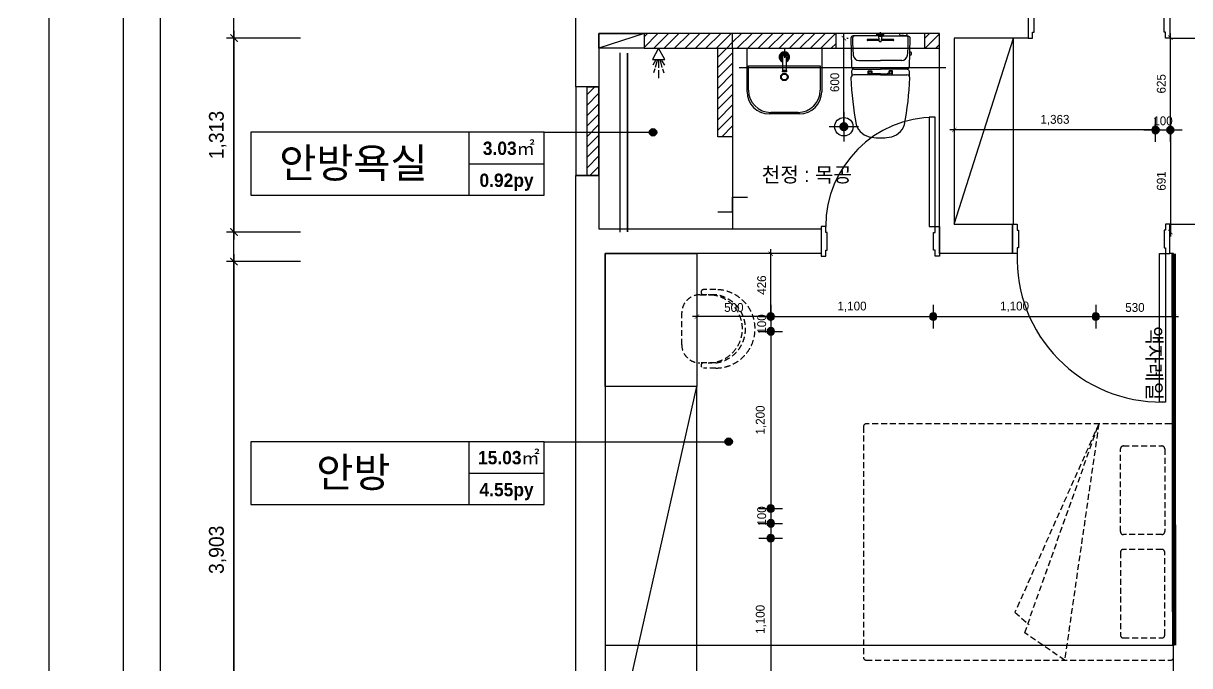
# Model space of a CAD drawing. Header units: inches. Extents: x 262342 to 305842, y 10210 to 38486.
# Drawn here: x 283666 to 291561, y 27603 to 31951 of the extents above; entities that cross this region are included whole.
import ezdxf
from ezdxf.enums import TextEntityAlignment as Align

# ---------------------------------------------------------------- set-up
doc = ezdxf.new("R2010")
doc.units = ezdxf.units.IN
doc.header["$LTSCALE"] = 50
doc.header["$MEASUREMENT"] = 0
for name, pattern in [('DH-HID2', [1.2, 0.8, -0.4]), ('HID', [2.5, 1.5, -1]), ('HIDDEN', [0.375, 0.25, -0.125]), ('PHANTOM2', [1.25, 0.625, -0.125, 0.125, -0.125, 0.125, -0.125])]:
    doc.linetypes.add(name, pattern=pattern)
for name, color, linetype in [('0-ELC TEXT', 7, 'Continuous'), ('03-TEXT', 3, 'Continuous'), ('03-WAL NEW', 3, 'Continuous'), ('06-FUR', 6, 'Continuous'), ('06-LIGHT', 4, 'Continuous'), ('07-DIM', 5, 'Continuous'), ('07-DIM WAL', 5, 'Continuous'), ('2CONTINUOUS', 2, 'Continuous'), ('3.기호.계단선', 30, 'Continuous'), ('BATH', 4, 'Continuous'), ('C-WIN', 4, 'Continuous'), ('CO-BATH', 6, 'Continuous'), ('CO-DO-FR', 7, 'Continuous'), ('CO-DOOR', 8, 'Continuous'), ('fin', 5, 'Continuous'), ('FORM(YOURNAME)-1', 1, 'Continuous'), ('FORM(YOURNAME)-11', 1, 'Continuous'), ('FU-FURM', 251, 'DH-HID2'), ('HAT', 8, 'Continuous'), ('HL', 6, 'HIDDEN'), ('RC-LIGHT', 7, 'Continuous')]:
    doc.layers.add(name, color=color, linetype=linetype)
doc.styles.add('HY 울릉도 L', font='')
doc.styles.add('YOURNAME', font='HY울릉도M.TTF')
doc.styles.add('넥슨고딕', font='NEXONLv1GothicBold.ttf')
doc.styles.add('코레일둥고', font='Korail_Round_Gothic_Medium.ttf')
doc.styles.get('HY 울릉도 L').set_extended_font_data('HY울릉도L')
doc.dimstyles.new('30', dxfattribs={"dimscale": 30, "dimtxt": 2, "dimasz": 1, "dimexe": 1, "dimexo": 1, "dimgap": 1, "dimtad": 1, "dimdec": 0, "dimrnd": 0.05, "dimdsep": 46, "dimlunit": 6, "dimtxsty": 'HY 울릉도 L', "dimblk": 'ARCHTICK', "dimcen": 2.5, "dimdle": 1, "dimclrd": 133, "dimclre": 133, "dimclrt": 30, "dimadec": 0, "dimazin": 0, "dimtfac": 1, "dimtdec": 0, "dimtix": 1, "dimtmove": 2, "dimatfit": 3, "dimldrblk": 'ARCHTICK', "dimfxl": 1, "dimlwd": -1, "dimlwe": -1, "dimarcsym": 0})
doc.dimstyles.new('50', dxfattribs={"dimscale": 50, "dimtxt": 2, "dimasz": 1, "dimexe": 1, "dimexo": 1, "dimgap": 1, "dimtad": 1, "dimdec": 0, "dimrnd": 0.05, "dimdsep": 46, "dimlunit": 6, "dimtxsty": 'HY 울릉도 L', "dimblk": 'ARCHTICK', "dimcen": 2.5, "dimdle": 1, "dimclrd": 133, "dimclre": 133, "dimclrt": 30, "dimadec": 0, "dimazin": 0, "dimtfac": 1, "dimtdec": 0, "dimtix": 1, "dimtmove": 2, "dimatfit": 3, "dimldrblk": 'ARCHTICK', "dimfxl": 1, "dimlwd": -1, "dimlwe": -1, "dimarcsym": 0})
pattern_1 = [(45, (288555.07, 14162.704), (-35.35534, 35.35534), [])]

# ---------------------------------------------------------------- blocks, each defined once
blk = doc.blocks.new('FORM-ELEVATION')
at = {"layer": 'Defpoints', "color": 158}
for points in [[(-10309, -21692), (71691, -21692), (71691, 35708), (-10309, 35708)], [(-8309, 33708), (61071, 33708), (61071, -19692), (-8309, -19692)]]:
    blk.add_lwpolyline(points, close=True, dxfattribs=at)
at = {"layer": 'FORM(YOURNAME)-11', "color": 250}
blk.add_lwpolyline([(-11309, -22692), (72691, -22692), (72691, 36708), (-11309, 36708)], close=True, dxfattribs=at)
at = {"layer": 'FORM(YOURNAME)-11', "color": 3, "style": 'YOURNAME'}
for tag, height, p in [('1', 450, (71041, -1219)), ('2', 450, (71041, -1863)), ('3', 450, (71041, -3150)), ('4', 450, (71041, -5081)), ('5', 515, (71041, -7398)), ('6', 515, (71041, -9650)), ('7', 515, (71041, -11903)), ('8', 515, (71041, -14155)), ('9', 515, (71041, -16408)), ('10', 515, (66791, -18596)), ('11', 515, (71041, -18660)), ('12', 515, (66791, -20848)), ('13', 515, (71041, -20848))]:
    blk.add_attdef(tag, text='', height=height, dxfattribs=at).set_placement(p, align=Align.MIDDLE_RIGHT)
blk = doc.blocks.new('_ArchTick')
at = {"color": 0, "linetype": 'ByBlock', "const_width": 0.15}
blk.add_lwpolyline([(-0.5, -0.5), (0.5, 0.5)], dxfattribs=at)
blk = doc.blocks.new('*D1223')
at = {"layer": '07-DIM', "color": 133}
for p, q in [((285091.5, 31901.5), (285091.5, 30488.5)), ((285541.5, 31851.5), (285041.5, 31851.5)), ((285541.5, 30538.5), (285041.5, 30538.5))]:
    blk.add_line(p, q, dxfattribs=at)
at = {"layer": 'Defpoints', "color": 0}
for p in [(285591.5, 31851.5), (285091.5, 30538.5), (285591.5, 30538.5)]:
    blk.add_point(p, dxfattribs=at)
at = {"layer": '07-DIM', "color": 133, "xscale": 50, "yscale": 50, "zscale": 50}
for p, rotation in [((285091.5, 31851.5), 90), ((285091.5, 30538.5), 270)]:
    blk.add_blockref('_ArchTick', p, dxfattribs=dict(at, rotation=rotation))
at = {"layer": '07-DIM', "color": 30, "insert": (284981.5, 31195), "char_height": 100, "attachment_point": 5, "rotation": 90, "style": 'HY 울릉도 L'}
blk.add_mtext('1,313', dxfattribs=at)
blk = doc.blocks.new('*D1224')
at = {"layer": '07-DIM', "color": 133}
for p, q in [((285541.5, 30338.5), (285041.5, 30338.5)), ((285091.5, 30388.5), (285091.5, 26385.5)), ((285541.5, 26435.5), (285041.5, 26435.5))]:
    blk.add_line(p, q, dxfattribs=at)
at = {"layer": 'Defpoints', "color": 0}
for p in [(285591.5, 30338.5), (285091.5, 26435.5), (285591.5, 26435.5)]:
    blk.add_point(p, dxfattribs=at)
at = {"layer": '07-DIM', "color": 133, "xscale": 50, "yscale": 50, "zscale": 50}
for p, rotation in [((285091.5, 30338.5), 90), ((285091.5, 26435.5), 270)]:
    blk.add_blockref('_ArchTick', p, dxfattribs=dict(at, rotation=rotation))
at = {"layer": '07-DIM', "color": 30, "insert": (284981.5, 28387), "char_height": 100, "attachment_point": 5, "rotation": 90, "style": 'HY 울릉도 L'}
blk.add_mtext('3,903', dxfattribs=at)
blk = doc.blocks.new('D-002')
at = {"layer": 'CO-DO-FR'}
for points in [[(0, 200), (0, 0), (30, 0), (30, 40), (40, 40), (40, 160), (30, 160), (30, 200), (0, 200)], [(800, 200), (800, 0), (770, 0), (770, 40), (760, 40), (760, 160), (770, 160), (770, 200), (800, 200)]]:
    blk.add_lwpolyline(points, close=True, dxfattribs=at)
at = {"layer": 'CO-DOOR'}
blk.add_lwpolyline([(730, 940), (730, 200), (770, 200), (770, 940)], close=True, dxfattribs=at)
blk.add_arc((770, 200), 740, 90, 180, dxfattribs=at)
blk = doc.blocks.new('vudausseh')
at = {"layer": '2CONTINUOUS'}
for p, q in [((266062, 31521.3), (265905, 31521.3)), ((266062, 30921.3), (265905, 30921.3))]:
    blk.add_line(p, q, dxfattribs=at)
for points in [[(269792, 36135.5), (269792, 35935.5), (269927, 35935.5), (269927, 31850.5), (270167, 31850.5), (270167, 36445.5), (270885, 36445.5), (270885, 36645.5), (269967, 36645.5), (269967, 36135.5), (269792, 36135.5)], [(265905, 31521.3), (265905, 36135.5), (267147, 36135.5), (267147, 35935.5), (266064, 35935.5), (266064, 34766.5), (267158, 34766.5), (267158, 32050.5), (268967, 32050.5), (268967, 31850.5), (268467, 31850.5), (268467, 30592), (268862, 30592), (268862, 30392), (268367, 30392), (268367, 31850.5), (268367, 31883.3), (266062, 31883.3), (266062, 31521.3)], [(267117, 25432), (265905, 25432), (265905, 30921.3)], [(266062, 30921.3), (266062, 30559.3), (267567, 30559.3), (267567, 30392), (266105, 30392), (266105, 26740), (266830, 26740), (266830, 26540), (266105, 26540), (266105, 25632), (267117, 25632), (267117, 25432)], [(270167, 26340), (269967, 26340), (269967, 26540), (269567, 26540), (269567, 26740), (269952, 26740), (269952, 30392), (269927, 30392), (269927, 30592), (270167, 30592), (270167, 26340)]]:
    blk.add_lwpolyline(points, dxfattribs=at)
at = {"layer": 'C-WIN'}
blk.add_lwpolyline([(265905, 30921.3), (266062, 30921.3), (266062, 31521.3), (265905, 31521.3)], close=True, dxfattribs=at)
at = {"layer": 'CO-DO-FR'}
for points in [[(268967, 32050.5), (268967, 31850.5), (268997, 31850.5), (268997, 31890.5), (269007, 31890.5), (269007, 32010.5), (268997, 32010.5), (268997, 32050.5), (268967, 32050.5)], [(269927, 32050.5), (269927, 31850.5), (269897, 31850.5), (269897, 31890.5), (269887, 31890.5), (269887, 32010.5), (269897, 32010.5), (269897, 32050.5), (269927, 32050.5)], [(268862, 30392), (268862, 30592), (268892, 30592), (268892, 30552), (268902, 30552), (268902, 30432), (268892, 30432), (268892, 30392), (268862, 30392)], [(269927, 30392), (269927, 30592), (269897, 30592), (269897, 30552), (269887, 30552), (269887, 30432), (269897, 30432), (269897, 30392), (269927, 30392)]]:
    blk.add_lwpolyline(points, close=True, dxfattribs=at)
at = {"layer": 'CO-DOOR'}
blk.add_lwpolyline([(269857, 29387), (269857, 30392), (269897, 30392), (269897, 29387)], close=True, dxfattribs=at)
blk.add_arc((269867, 30362.4), 975.4, 178.26098, 270.58739, dxfattribs=at)
blk.add_blockref('D-002', (267567, 30375.6), dxfattribs=at)
blk = doc.blocks.new('VJSWJDEH')
at = {"layer": '03-WAL NEW'}
h = blk.add_hatch(dxfattribs=at)
h.set_pattern_fill('_USER', color=256, scale=50, angle=45, style=0, pattern_type=0)
h.set_pattern_definition(pattern_1)
h.paths.add_polyline_path([(287867, 31883.3), (287867, 31783.3), (288467, 31783.3), (288467, 31883.3)])
h = blk.add_hatch(dxfattribs=at)
h.set_pattern_fill('_USER', color=256, scale=50, angle=45, pattern_type=0)
h.set_pattern_definition(pattern_1)
h.paths.add_polyline_path([(288467, 31783.3), (288467, 31183.3), (288367, 31183.3), (288367, 31783.3)])
h = blk.add_hatch(dxfattribs=at)
h.set_pattern_fill('_USER', color=256, scale=50, angle=45, pattern_type=0)
h.set_pattern_definition([(45, (288555.07, 14157.204), (-35.35534, 35.35534), [])])
h.paths.add_polyline_path([(287482, 31521.3), (287562, 31521.3), (287562, 30921.3), (287482, 30921.3)])
at = {"layer": 'HAT', "transparency": 33554687}
h = blk.add_hatch(dxfattribs=at)
h.set_pattern_fill('_USER', color=8, scale=50, angle=45, style=0, pattern_type=0)
h.set_pattern_definition(pattern_1)
h.paths.add_polyline_path([(289167, 31883.3), (288467, 31883.3), (288467, 31783.3), (289167, 31783.3)])
h = blk.add_hatch(dxfattribs=at)
h.set_pattern_fill('_USER', color=8, scale=50, angle=45, pattern_type=0)
h.set_pattern_definition(pattern_1)
h.paths.add_polyline_path([(289867, 31783.3), (289867, 31883.3), (289767, 31883.3), (289767, 31783.3)])
at = {"color": 8}
for p, q in [((289491, 31883.3), (289443, 31883.3)), ((289467, 31883.3), (289467, 31892)), ((288817, 31783.3), (288817, 31718.3)), ((288467, 31183.3), (288467, 30559.3))]:
    blk.add_line(p, q, dxfattribs=at)
blk.add_lwpolyline([(288367, 30674.8), (288467, 30674.8), (288467, 30774.8), (288567, 30774.8)], dxfattribs=at)
at = {"layer": '03-WAL NEW'}
for points in [[(287867, 31883.3), (287867, 31783.3), (289867, 31783.3), (289867, 31883.3), (287867, 31883.3)], [(288467, 31783.3), (288467, 31883.3)], [(289167, 31783.3), (289167, 31883.3)], [(289767, 31783.3), (289767, 31883.3)], [(288467, 31783.3), (288467, 31183.3), (288367, 31183.3), (288367, 31783.3), (288467, 31783.3)]]:
    blk.add_lwpolyline(points, dxfattribs=at)
blk.add_lwpolyline([(287482, 31521.3), (287562, 31521.3), (287562, 30921.3), (287482, 30921.3)], close=True, dxfattribs=at)
at = {"layer": '06-FUR', "color": 8}
for p, q in [((287867, 31883.3), (287562, 31783.3)), ((289967, 30592), (290367, 31850.5))]:
    blk.add_line(p, q, dxfattribs=at)
for points in [[(287562, 31883.3), (287867, 31883.3), (287867, 31783.3), (287562, 31783.3)], [(289967, 30592), (290367, 30592), (290367, 31850.5), (289967, 31850.5)], [(288225, 29492), (287605, 29492), (287605, 30392), (288225, 30392)]]:
    blk.add_lwpolyline(points, close=True, dxfattribs=at)
blk.add_lwpolyline([(287605, 26740), (288225, 26740), (288225, 29492), (287605, 29492), (287605, 26740), (288225, 29492)], dxfattribs=at)
at = {"layer": 'BATH', "color": 8}
for p, q in [((287964.5, 31783.3), (287924.7, 31705.7)), ((288008.8, 31705.7), (287964.5, 31783.3)), ((287924.7, 31705.7), (288008.8, 31705.7)), ((287945.6, 31699.2), (287926.7, 31669.2)), ((287955.4, 31699.8), (287943, 31651.6)), ((287965.8, 31701.8), (287965.8, 31649.1)), ((287976.2, 31699.8), (287988.6, 31651.6)), ((287986, 31699.2), (288004.9, 31669.2)), ((287939.7, 31644.4), (287931.2, 31615.7)), ((287965.8, 31634.6), (287965.8, 31581.2)), ((287991.9, 31644.4), (288000.4, 31615.7))]:
    blk.add_line(p, q, dxfattribs=at)
at = {"layer": 'CO-BATH', "color": 8}
for p, q in [((288564.5, 31488.3), (288564.5, 31783.3)), ((288564.5, 31783.3), (289069.5, 31783.3)), ((289069.5, 31783.3), (289069.5, 31488.3)), ((288574.5, 31498.3), (288574.5, 31663.3)), ((288574.5, 31663.3), (289059.5, 31663.3)), ((288804.5, 31723.2), (288804.5, 31632.7)), ((288829.5, 31723.2), (288829.5, 31632.7)), ((289059.5, 31663.3), (289059.5, 31498.3)), ((288831.5, 31627.7), (288802.5, 31627.7)), ((288802.5, 31627.7), (288802.5, 31622.7)), ((288831.5, 31622.7), (288802.5, 31622.7)), ((288830.5, 31632.7), (288803.5, 31632.7)), ((288803.5, 31632.7), (288803.5, 31627.7)), ((288830.5, 31632.7), (288830.5, 31627.7)), ((288831.5, 31627.7), (288831.5, 31622.7)), ((288909.5, 31348.3), (288724.5, 31348.3)), ((288919.5, 31338.3), (288714.5, 31338.3))]:
    blk.add_line(p, q, dxfattribs=at)
for radius in [25, 20]:
    blk.add_circle((288817, 31588.3), radius, dxfattribs=at)
for centre, radius, start, end in [((288817, 31723.2), 35, 290.92486, 249.07519), ((288817, 31723.2), 30, 294.62434, 245.37571), ((288817, 31723.2), 25, 300.00002, 240.00002), ((288817, 31723.2), 18, 313.98299, 226.01706), ((288817, 31723.2), 12.5, 0.00002, 180.00002), ((288714.5, 31488.3), 150, 180, 270), ((288724.5, 31498.3), 150, 180, 270), ((288909.5, 31498.3), 150, 270, 0), ((288919.5, 31488.3), 150, 270, 0)]:
    blk.add_arc(centre, radius, start, end, dxfattribs=at)
at = {"layer": 'fin', "color": 8}
for p, q in [((289459, 31866.8), (289294.4, 31866.8)), ((289475, 31866.8), (289639.6, 31866.8)), ((289622.7, 31868.3), (289610.2, 31868.3)), ((289622.7, 31868.3), (289635.2, 31868.3)), ((289321.8, 31699.7), (289467, 31699.7)), ((289612.2, 31699.7), (289467, 31699.7)), ((289286.6, 31641.8), (289467, 31641.8)), ((289467, 31602.6), (289287.7, 31602.6)), ((289647.4, 31641.8), (289467, 31641.8)), ((289467, 31602.6), (289646.3, 31602.6))]:
    blk.add_line(p, q, dxfattribs=at)
for points in [[(289294.4, 31866.8), (289282, 31866.8, 0.421209), (289267, 31851.5), (289271.6, 31656.5, 0.001659)], [(289639.6, 31866.8), (289652, 31866.8, -0.421209), (289667, 31851.5), (289662.4, 31656.5, -0.001659)], [(289286.6, 31641.8, 0.371724), (289272.2, 31627.1, 0.003515), (289273.1, 31596.2, 0.320541)], [(289647.4, 31641.8, -0.371724), (289661.8, 31627.1, -0.003515), (289660.9, 31596.2, -0.320541)]]:
    blk.add_lwpolyline(points, format="xyb", dxfattribs=at)
for centre, radius, start, end in [((290278.3, 31839), 1000, 179.31159, 185.94375), ((289294.4, 31850.8), 16, 90, 179.31159), ((289610.2, 31883.3), 15, 180, 270), ((289635.2, 31883.3), 15, 270, 0), ((289639.6, 31850.8), 16, 0.68841, 90), ((288655.7, 31839), 1000, 354.05625, 0.68841), ((289323.5, 31739.6), 40, 185.94375, 267.51291), ((289610.5, 31739.6), 40, 272.48709, 354.05625), ((289287.7, 31582.6), 20, 90, 182.3333), ((291471.8, 31671.6), 2205.9, 182.3333, 190.60807), ((289286.6, 31656.8), 15, 181.36509, 270), ((287462.2, 31671.6), 2205.9, 349.39193, 357.6667), ((289646.3, 31582.6), 20, 357.6667, 90), ((289647.4, 31656.8), 15, 270, 358.63491), ((289422.8, 31304.9), 125.5, 198.2964, 263.42408), ((289511.2, 31304.9), 125.5, 276.57592, 341.7036), ((289467, 31581.8), 405.9, 261.69926, 270), ((289467, 31581.8), 405.9, 270, 278.30074)]:
    blk.add_arc(centre, radius, start, end, dxfattribs=at)
at = {"layer": 'FU-FURM', "color": 8}
for p, q in [((288244.7, 30113.5), (288353, 30113.5)), ((288353, 30113.5), (288244.7, 30113.5)), ((288353.1, 30148.5), (288270.3, 30148.5)), ((288122.5, 29774.7), (288122.5, 29991.3)), ((288353, 29652.5), (288244.7, 29652.5)), ((288353.1, 29617.4), (288270.3, 29617.4)), ((290945.5, 29240), (290378, 27964)), ((290444, 27826), (290945.5, 29240)), ((290945.5, 29240), (290714, 27640)), ((290378, 27964), (290474, 27880)), ((290714, 27640), (290444, 27826))]:
    blk.add_line(p, q, dxfattribs=at)
for points in [[(289352, 29220), (289352, 27660, 0.414214), (289372, 27640), (291432, 27640, 0.414214), (291452, 27660), (291452, 29220, 0.414214), (291432, 29240), (289372, 29240, 0.414214)], [(291092, 28510), (291092, 29070, -0.414214), (291112, 29090), (291372, 29090, -0.414214), (291392, 29070), (291392, 28510, -0.414214), (291372, 28490), (291112, 28490, -0.414214)], [(291092, 28370), (291092, 27810, 0.414214), (291112, 27790), (291372, 27790, 0.414214), (291392, 27810), (291392, 28370, 0.414214), (291372, 28390), (291112, 28390, 0.414214)]]:
    blk.add_lwpolyline(points, format="xyb", close=True, dxfattribs=at)
for centre, radius, start, end in [((288244.7, 29991.3), 122.2, 90.00005, 180), ((288270.2, 30131), 17.5, 89.91435, 270.08565), ((288302.5, 29883), 230.5, 269.92131, 90.07869), ((288321.2, 29883), 232.7, 277.89604, 82.13222), ((288353, 29883), 265.6, 270.02458, 89.97542), ((288244.7, 29774.7), 122.2, 180.00006, 270), ((288270.2, 29635), 17.5, 89.91435, 270.08565)]:
    blk.add_arc(centre, radius, start, end, dxfattribs=at)
at = {"layer": 'HL', "color": 8, "linetype": 'Continuous'}
for p, q in [((289458.5, 31842.3), (289380.5, 31842.3)), ((289459.5, 31835.3), (289380.5, 31835.3)), ((289443, 31873.3), (289443, 31883.3)), ((289491, 31873.3), (289443, 31873.3)), ((289460.1, 31868.5), (289454.6, 31873.3)), ((289455.7, 31861.5), (289460.1, 31868.5)), ((289461, 31827.1), (289455.7, 31861.5)), ((289478.3, 31861.5), (289455.7, 31861.5)), ((289473.9, 31868.5), (289460.1, 31868.5)), ((289473, 31827.1), (289461, 31827.1)), ((289473, 31827.1), (289478.3, 31861.5)), ((289473.9, 31868.5), (289479.4, 31873.3)), ((289478.3, 31861.5), (289473.9, 31868.5)), ((289553.5, 31835.3), (289474.5, 31835.3)), ((289553.5, 31842.3), (289475.5, 31842.3)), ((289491, 31873.3), (289491, 31883.3)), ((289672, 31756.9), (289664.7, 31756.9)), ((289676, 31752.9), (289676, 31740.8)), ((289672, 31736.8), (289664.3, 31736.8)), ((289467, 31609.6), (289420.7, 31609.6)), ((289467, 31609.6), (289513.3, 31609.6))]:
    blk.add_line(p, q, dxfattribs=at)
for points in [[(289384.4, 31602.6), (289384.4, 31626.8, -0.414214), (289388.4, 31630.8), (289404.9, 31630.8, -0.414214), (289408.9, 31626.8), (289408.9, 31611.2), (289408.9, 31602.6)], [(289408.9, 31611.2), (289418.7, 31611.2, -0.414214), (289420.7, 31609.2), (289420.7, 31602.6)], [(289525.1, 31611.2), (289515.3, 31611.2, 0.414214), (289513.3, 31609.2), (289513.3, 31602.6)], [(289549.6, 31602.6), (289549.6, 31626.8, 0.414214), (289545.6, 31630.8), (289529.1, 31630.8, 0.414214), (289525.1, 31626.8), (289525.1, 31611.2), (289525.1, 31602.6)]]:
    blk.add_lwpolyline(points, format="xyb", dxfattribs=at)
for centre in [(289397, 31616.8), (289537, 31616.8)]:
    blk.add_circle(centre, 8, dxfattribs=at)
for centre, radius, start, end in [((289380.5, 31838.8), 3.5, 90, 270), ((289553.5, 31838.8), 3.5, 270, 90), ((289672, 31752.9), 4, 0, 90), ((289672, 31740.8), 4, 270, 0)]:
    blk.add_arc(centre, radius, start, end, dxfattribs=at)
blk.add_blockref('vudausseh', (21500, 0))
blk = doc.blocks.new('1')
at = {"linetype": 'Continuous'}
h = blk.add_hatch(color=4, dxfattribs=at)
h.dxf.hatch_style = 1
edge = h.paths.add_edge_path()
edge.add_arc((11539653, -14273504), 37.5, 0, 360)
at = {"color": 1, "linetype": 'Continuous'}
for p, q in [((11539653, -14273637), (11539653, -14273370)), ((11539520, -14273504), (11539787, -14273504))]:
    blk.add_line(p, q, dxfattribs=at)
at = {"color": 4, "linetype": 'Continuous'}
for radius in [41.5, 37.5]:
    blk.add_circle((11539653, -14273504), radius, dxfattribs=at)
blk = doc.blocks.new('*D1269')
at = {"layer": '07-DIM WAL', "color": 133}
for p, q in [((291300, 31229.8), (291460, 31229.8)), ((291330, 31259.8), (291330, 31259.8)), ((291430, 31199.8), (291430, 31199.8))]:
    blk.add_line(p, q, dxfattribs=at)
at = {"layer": 'Defpoints', "color": 0}
for p in [(291330, 31229.8), (291430, 31229.8), (291430, 31229.8)]:
    blk.add_point(p, dxfattribs=at)
at = {"layer": '07-DIM WAL', "color": 133, "xscale": 30, "yscale": 30, "zscale": 30}
blk.add_blockref('_ArchTick', (291330, 31229.8), dxfattribs=at)
at = {"layer": '07-DIM WAL', "color": 133, "xscale": 30, "yscale": 30, "zscale": 30, "rotation": 180}
blk.add_blockref('_ArchTick', (291430, 31229.8), dxfattribs=at)
at = {"layer": '07-DIM WAL', "color": 30, "insert": (291380, 31291), "char_height": 60, "attachment_point": 5, "style": 'HY 울릉도 L'}
blk.add_mtext('100', dxfattribs=at)
blk = doc.blocks.new('*D1336')
at = {"layer": '07-DIM WAL', "color": 133}
for p, q in [((288725, 28696), (288725, 28536)), ((288755, 28666), (288755, 28666)), ((288695, 28566), (288695, 28566))]:
    blk.add_line(p, q, dxfattribs=at)
at = {"layer": 'Defpoints', "color": 0}
for p in [(288725, 28666), (288725, 28566), (288725, 28566)]:
    blk.add_point(p, dxfattribs=at)
at = {"layer": '07-DIM WAL', "color": 133, "xscale": 30, "yscale": 30, "zscale": 30}
for p, rotation in [((288725, 28666), 270), ((288725, 28566), 90)]:
    blk.add_blockref('_ArchTick', p, dxfattribs=dict(at, rotation=rotation))
at = {"layer": '07-DIM WAL', "color": 30, "insert": (288663.7, 28616), "char_height": 60, "attachment_point": 5, "rotation": 90, "style": 'HY 울릉도 L'}
blk.add_mtext('100', dxfattribs=at)
blk = doc.blocks.new('*D1337')
at = {"layer": '07-DIM WAL', "color": 133}
for p, q in [((288725, 29936), (288725, 30422)), ((288695, 30392), (288695, 30392)), ((288695, 29966), (288695, 29966))]:
    blk.add_line(p, q, dxfattribs=at)
at = {"layer": 'Defpoints', "color": 0}
for p in [(288725, 30392), (288725, 30392), (288725, 29966)]:
    blk.add_point(p, dxfattribs=at)
at = {"layer": '07-DIM WAL', "color": 133, "xscale": 30, "yscale": 30, "zscale": 30}
for p, rotation in [((288725, 30392), 90), ((288725, 29966), 270)]:
    blk.add_blockref('_ArchTick', p, dxfattribs=dict(at, rotation=rotation))
at = {"layer": '07-DIM WAL', "color": 30, "insert": (288663.7, 30179), "char_height": 60, "attachment_point": 5, "rotation": 90, "style": 'HY 울릉도 L'}
blk.add_mtext('426', dxfattribs=at)
blk = doc.blocks.new('*D1338')
at = {"layer": '07-DIM WAL', "color": 133}
for p, q in [((288695, 29966), (288695, 29966)), ((288725, 29996), (288725, 29836)), ((288695, 29866), (288695, 29866))]:
    blk.add_line(p, q, dxfattribs=at)
at = {"layer": 'Defpoints', "color": 0}
for p in [(288725, 29966), (288725, 29866), (288725, 29866)]:
    blk.add_point(p, dxfattribs=at)
at = {"layer": '07-DIM WAL', "color": 133, "xscale": 30, "yscale": 30, "zscale": 30}
for p, rotation in [((288725, 29966), 270), ((288725, 29866), 90)]:
    blk.add_blockref('_ArchTick', p, dxfattribs=dict(at, rotation=rotation))
at = {"layer": '07-DIM WAL', "color": 30, "insert": (288663.7, 29916), "char_height": 60, "attachment_point": 5, "rotation": 90, "style": 'HY 울릉도 L'}
blk.add_mtext('100', dxfattribs=at)
blk = doc.blocks.new('*D1339')
at = {"layer": '07-DIM WAL', "color": 133}
for p, q in [((288695, 29866), (288695, 29866)), ((288725, 29896), (288725, 28636)), ((288695, 28666), (288695, 28666))]:
    blk.add_line(p, q, dxfattribs=at)
at = {"layer": 'Defpoints', "color": 0}
for p in [(288725, 29866), (288725, 28666), (288725, 28666)]:
    blk.add_point(p, dxfattribs=at)
at = {"layer": '07-DIM WAL', "color": 133, "xscale": 30, "yscale": 30, "zscale": 30}
for p, rotation in [((288725, 29866), 90), ((288725, 28666), 270)]:
    blk.add_blockref('_ArchTick', p, dxfattribs=dict(at, rotation=rotation))
at = {"layer": '07-DIM WAL', "color": 30, "insert": (288659.1, 29266), "char_height": 60, "attachment_point": 5, "rotation": 90, "style": 'HY 울릉도 L'}
blk.add_mtext('1,200', dxfattribs=at)
blk = doc.blocks.new('*D1340')
at = {"layer": '07-DIM WAL', "color": 133}
for p, q in [((288755, 29966), (288195, 29966)), ((288225, 29996), (288225, 29996)), ((288725, 29996), (288725, 29996))]:
    blk.add_line(p, q, dxfattribs=at)
at = {"layer": 'Defpoints', "color": 0}
for p in [(288225, 29966), (288225, 29966), (288725, 29966)]:
    blk.add_point(p, dxfattribs=at)
at = {"layer": '07-DIM WAL', "color": 133, "xscale": 30, "yscale": 30, "zscale": 30, "rotation": 180}
blk.add_blockref('_ArchTick', (288225, 29966), dxfattribs=at)
at = {"layer": '07-DIM WAL', "color": 133, "xscale": 30, "yscale": 30, "zscale": 30}
blk.add_blockref('_ArchTick', (288725, 29966), dxfattribs=at)
at = {"layer": '07-DIM WAL', "color": 30, "insert": (288475, 30027.302578), "char_height": 60, "attachment_point": 5, "style": 'HY 울릉도 L'}
blk.add_mtext('500', dxfattribs=at)
blk = doc.blocks.new('*D1341')
at = {"layer": '07-DIM WAL', "color": 133}
for p, q in [((288695, 28466), (288695, 28466)), ((288725, 28496), (288725, 27336)), ((288695, 27366), (288695, 27366))]:
    blk.add_line(p, q, dxfattribs=at)
at = {"layer": 'Defpoints', "color": 0}
for p in [(288725, 28466), (288725, 27366), (288725, 27366)]:
    blk.add_point(p, dxfattribs=at)
at = {"layer": '07-DIM WAL', "color": 133, "xscale": 30, "yscale": 30, "zscale": 30}
for p, rotation in [((288725, 28466), 90), ((288725, 27366), 270)]:
    blk.add_blockref('_ArchTick', p, dxfattribs=dict(at, rotation=rotation))
at = {"layer": '07-DIM WAL', "color": 30, "insert": (288659.1, 27916), "char_height": 60, "attachment_point": 5, "rotation": 90, "style": 'HY 울릉도 L'}
blk.add_mtext('1,100', dxfattribs=at)
blk = doc.blocks.new('*D1344')
at = {"layer": '07-DIM WAL', "color": 133}
for p, q in [((288695, 29966), (289855, 29966)), ((288725, 29996), (288725, 29996)), ((289825, 29996), (289825, 29996))]:
    blk.add_line(p, q, dxfattribs=at)
at = {"layer": 'Defpoints', "color": 0}
for p in [(288725, 29966), (289825, 29966), (289825, 29966)]:
    blk.add_point(p, dxfattribs=at)
at = {"layer": '07-DIM WAL', "color": 133, "xscale": 30, "yscale": 30, "zscale": 30, "rotation": 180}
blk.add_blockref('_ArchTick', (288725, 29966), dxfattribs=at)
at = {"layer": '07-DIM WAL', "color": 133, "xscale": 30, "yscale": 30, "zscale": 30}
blk.add_blockref('_ArchTick', (289825, 29966), dxfattribs=at)
at = {"layer": '07-DIM WAL', "color": 30, "insert": (289275, 30031.9), "char_height": 60, "attachment_point": 5, "style": 'HY 울릉도 L'}
blk.add_mtext('1,100', dxfattribs=at)
blk = doc.blocks.new('*D1345')
at = {"layer": '07-DIM WAL', "color": 133}
for p, q in [((289795, 29966), (290955, 29966)), ((289825, 29996), (289825, 29996)), ((290925, 29996), (290925, 29996))]:
    blk.add_line(p, q, dxfattribs=at)
at = {"layer": 'Defpoints', "color": 0}
for p in [(289825, 29966), (290925, 29966), (290925, 29966)]:
    blk.add_point(p, dxfattribs=at)
at = {"layer": '07-DIM WAL', "color": 133, "xscale": 30, "yscale": 30, "zscale": 30, "rotation": 180}
blk.add_blockref('_ArchTick', (289825, 29966), dxfattribs=at)
at = {"layer": '07-DIM WAL', "color": 133, "xscale": 30, "yscale": 30, "zscale": 30}
blk.add_blockref('_ArchTick', (290925, 29966), dxfattribs=at)
at = {"layer": '07-DIM WAL', "color": 30, "insert": (290375, 30031.9), "char_height": 60, "attachment_point": 5, "style": 'HY 울릉도 L'}
blk.add_mtext('1,100', dxfattribs=at)
blk = doc.blocks.new('*D1346')
at = {"layer": '07-DIM WAL', "color": 133}
for p, q in [((290895, 29966), (291485, 29966)), ((290925, 29996), (290925, 29996)), ((291455, 29996), (291455, 29996))]:
    blk.add_line(p, q, dxfattribs=at)
at = {"layer": 'Defpoints', "color": 0}
for p in [(290925, 29966), (291455, 29966), (291455, 29966)]:
    blk.add_point(p, dxfattribs=at)
at = {"layer": '07-DIM WAL', "color": 133, "xscale": 30, "yscale": 30, "zscale": 30, "rotation": 180}
blk.add_blockref('_ArchTick', (290925, 29966), dxfattribs=at)
at = {"layer": '07-DIM WAL', "color": 133, "xscale": 30, "yscale": 30, "zscale": 30}
blk.add_blockref('_ArchTick', (291455, 29966), dxfattribs=at)
at = {"layer": '07-DIM WAL', "color": 30, "insert": (291190, 30027.3), "char_height": 60, "attachment_point": 5, "style": 'HY 울릉도 L'}
blk.add_mtext('530', dxfattribs=at)
blk = doc.blocks.new('hallogen')
h = blk.add_hatch(color=256)
h.dxf.hatch_style = 1
edge = h.paths.add_edge_path()
edge.add_arc((48591.7, 60854.3), 31.2, 0, 360, ccw=False)
at = {"color": 1, "linetype": 'Continuous'}
for p, q in [((48591.7, 60954.3), (48591.7, 60754.3)), ((48691.7, 60854.3), (48491.7, 60854.3))]:
    blk.add_line(p, q, dxfattribs=at)
at = {"color": 4, "linetype": 'Continuous'}
blk.add_circle((48591.7, 60854.3), 62.5, dxfattribs=at)
blk = doc.blocks.new('*D1347')
at = {"layer": '07-DIM WAL', "color": 133}
for p, q in [((289219.8, 31221.5), (289219.8, 31881.5)), ((289240, 31851.5), (289249.8, 31851.5)), ((289189.8, 31251.5), (289189.8, 31251.5))]:
    blk.add_line(p, q, dxfattribs=at)
at = {"layer": 'Defpoints', "color": 0}
for p in [(289210, 31851.5), (289219.8, 31851.5), (289219.8, 31251.5)]:
    blk.add_point(p, dxfattribs=at)
at = {"layer": '07-DIM WAL', "color": 133, "xscale": 30, "yscale": 30, "zscale": 30}
for p, rotation in [((289219.8, 31851.5), 90), ((289219.8, 31251.5), 270)]:
    blk.add_blockref('_ArchTick', p, dxfattribs=dict(at, rotation=rotation))
at = {"layer": '07-DIM WAL', "color": 30, "insert": (289158.5, 31551.5), "char_height": 60, "attachment_point": 5, "rotation": 90, "style": 'HY 울릉도 L'}
blk.add_mtext('600', dxfattribs=at)
blk = doc.blocks.new('*D1382')
at = {"layer": '07-DIM WAL', "color": 133}
for p, q in [((291360, 31229.8), (289937, 31229.8)), ((289967, 31259.8), (289967, 31259.8)), ((291330, 31259.8), (291330, 31259.8))]:
    blk.add_line(p, q, dxfattribs=at)
at = {"layer": 'Defpoints', "color": 0}
for p in [(289967, 31229.8), (289967, 31229.8), (291330, 31229.8)]:
    blk.add_point(p, dxfattribs=at)
at = {"layer": '07-DIM WAL', "color": 133, "xscale": 30, "yscale": 30, "zscale": 30, "rotation": 180}
blk.add_blockref('_ArchTick', (289967, 31229.8), dxfattribs=at)
at = {"layer": '07-DIM WAL', "color": 133, "xscale": 30, "yscale": 30, "zscale": 30}
blk.add_blockref('_ArchTick', (291330, 31229.8), dxfattribs=at)
at = {"layer": '07-DIM WAL', "color": 30, "insert": (290648.5, 31295.7), "char_height": 60, "attachment_point": 5, "style": 'HY 울릉도 L'}
blk.add_mtext('1,363', dxfattribs=at)
blk = doc.blocks.new('*D1383')
at = {"layer": '07-DIM WAL', "color": 133}
for p, q in [((291400, 31854.5), (291400, 31854.5)), ((291430, 31199.8), (291430, 31884.5)), ((291400, 31229.8), (291400, 31229.8))]:
    blk.add_line(p, q, dxfattribs=at)
at = {"layer": 'Defpoints', "color": 0}
for p in [(291430, 31854.5), (291430, 31854.5), (291430, 31229.8)]:
    blk.add_point(p, dxfattribs=at)
at = {"layer": '07-DIM WAL', "color": 133, "xscale": 30, "yscale": 30, "zscale": 30}
for p, rotation in [((291430, 31854.5), 90), ((291430, 31229.8), 270)]:
    blk.add_blockref('_ArchTick', p, dxfattribs=dict(at, rotation=rotation))
at = {"layer": '07-DIM WAL', "color": 30, "insert": (291368.7, 31542.1), "char_height": 60, "attachment_point": 5, "rotation": 90, "style": 'HY 울릉도 L'}
blk.add_mtext('625', dxfattribs=at)
blk = doc.blocks.new('*D1384')
at = {"layer": '07-DIM WAL', "color": 133}
for p, q in [((291400, 31229.8), (291400, 31229.8)), ((291430, 31259.8), (291430, 30508.5)), ((291400, 30538.5), (291400, 30538.5))]:
    blk.add_line(p, q, dxfattribs=at)
at = {"layer": 'Defpoints', "color": 0}
for p in [(291430, 31229.8), (291430, 30538.5), (291430, 30538.5)]:
    blk.add_point(p, dxfattribs=at)
at = {"layer": '07-DIM WAL', "color": 133, "xscale": 30, "yscale": 30, "zscale": 30}
for p, rotation in [((291430, 31229.8), 90), ((291430, 30538.5), 270)]:
    blk.add_blockref('_ArchTick', p, dxfattribs=dict(at, rotation=rotation))
at = {"layer": '07-DIM WAL', "color": 30, "insert": (291368.7, 30884.1), "char_height": 60, "attachment_point": 5, "rotation": 90, "style": 'HY 울릉도 L'}
blk.add_mtext('691', dxfattribs=at)

msp = doc.modelspace()

# ---------------------------------------------------------------- hatches: boundary and pattern name
at = {"layer": '03-TEXT'}
h = msp.add_hatch(color=7, dxfattribs=at)
h.dxf.hatch_style = 1
edge = h.paths.add_edge_path()
edge.add_arc((287927.7, 31213.5), 25, -180, 180, ccw=False)
h = msp.add_hatch(color=7, dxfattribs=at)
h.dxf.hatch_style = 1
edge = h.paths.add_edge_path()
edge.add_arc((287927.7, 31213.5), 25, -180, 180, ccw=False)
h = msp.add_hatch(color=7, dxfattribs=at)
h.dxf.hatch_style = 1
edge = h.paths.add_edge_path()
edge.add_arc((288440.2, 29119), 25, -180, 180, ccw=False)
h = msp.add_hatch(color=7, dxfattribs=at)
h.dxf.hatch_style = 1
edge = h.paths.add_edge_path()
edge.add_arc((288440.2, 29119), 25, -180, 180, ccw=False)

# ---------------------------------------------------------------- linework, layer by layer
at = {"layer": '03-TEXT', "color": 7}
for p, q in [((286681, 31213.5), (286681, 30789)), ((287190.6, 31213.5), (287927.7, 31213.5)), ((286681, 31001.3), (287190.6, 31001.3)), ((286681, 29119), (286681, 28694.5)), ((287190.6, 29119), (288440.2, 29119)), ((286681, 28906.8), (287190.6, 28906.8))]:
    msp.add_line(p, q, dxfattribs=at)
for points in [[(285206.6, 30789), (287190.6, 30789), (287190.6, 31213.5), (285206.6, 31213.5)], [(285206.6, 28694.5), (287190.6, 28694.5), (287190.6, 29119), (285206.6, 29119)]]:
    msp.add_lwpolyline(points, close=True, dxfattribs=at)
for centre in [(287927.7, 31213.5), (287927.7, 31213.5), (288440.2, 29119), (288440.2, 29119)]:
    msp.add_circle(centre, 25, dxfattribs=at)
at = {"layer": '06-LIGHT', "color": 10, "linetype": 'HID', "lineweight": 25, "const_width": 10}
msp.add_lwpolyline([(287755, 30538.5), (287755, 31751.5)], dxfattribs=at)
at = {"layer": '06-LIGHT', "color": 10, "linetype": 'HID', "lineweight": 25}
msp.add_lwpolyline([(288510, 31651.5, 10, 10, 0), (289910, 31651.5, 10, 10, 0)], format="xyseb", dxfattribs=at)
at = {"layer": '3.기호.계단선', "color": 140, "linetype": 'PHANTOM2', "ltscale": 10, "const_width": 30}
msp.add_lwpolyline([(291452, 30392), (291455, 27740)], dxfattribs=at)
at = {"layer": 'RC-LIGHT'}
msp.add_line((291455, 27740), (287605, 27740), dxfattribs=at)
msp.add_lwpolyline([(287705, 30538.5), (287705, 31751.5)], dxfattribs=at)

# ---------------------------------------------------------------- block references
msp.add_blockref('VJSWJDEH', (0, 0))
at = {"layer": 'FORM(YOURNAME)-1', "xscale": 0.2500000000000001, "yscale": 0.2500000000000001, "zscale": 0.2500000000000001}
for p in [(265668.6, 28809), (287168.6, 28809)]:
    msp.add_blockref('FORM-ELEVATION', p, dxfattribs=at)
at = {"layer": 'RC-LIGHT'}
msp.add_blockref('hallogen', (240628, -29602.8), dxfattribs=at)
at = {"layer": 'RC-LIGHT', "xscale": -0.6024096385271789, "yscale": 0.6024096385271789, "zscale": 0.6024096385271789}
for p, rotation in [((8889826.3, -6920368.7), 270), ((8889926.3, -6920368.7), 270), ((-6662873.5, -8568530.3), 180), ((-6661773.5, -8568530.3), 180), ((-6660673.5, -8568530.3), 180), ((-6662873.5, -8568630.3), 180), ((-6662873.5, -8569830.3), 180), ((-6662873.5, -8569930.3), 180), ((-6662873.5, -8570030.3), 180)]:
    msp.add_blockref('1', p, dxfattribs=dict(at, rotation=rotation))

# ---------------------------------------------------------------- texts
at = {"layer": '0-ELC TEXT', "style": '코레일둥고'}
msp.add_text('천정 : 목공', height=100, dxfattribs=at).set_placement((288663.6, 30876.7))
at = {"layer": '03-TEXT'}
for s, height, style, p in [('안방욕실', 200, '코레일둥고', (285899.9, 30905.7)), ('3.03㎡', 90, '넥슨고딕', (286951.8, 31060.6)), ('0.92py', 90, '넥슨고딕', (286936.4, 30844)), ('15.03㎡', 90, '넥슨고딕', (286951.8, 28966.1)), ('안방', 200, '코레일둥고', (285899.9, 28811.2)), ('4.55py', 90, '넥슨고딕', (286936.4, 28749.5))]:
    msp.add_text(s, height=height, dxfattribs=dict(at, style=style)).set_placement(p, align=Align.CENTER)
at = {"layer": '3.기호.계단선', "color": 140, "linetype": 'PHANTOM2', "ltscale": 10, "style": '코레일둥고'}
msp.add_text('액자레일', height=100, rotation=270, dxfattribs=at).set_placement((291271, 29901))

# ---------------------------------------------------------------- dimensions: what is measured, and where the dimension line sits
at = {"layer": '07-DIM'}
for base, p1, p2, picture, middle in [((285091.5, 30538.5), (285591.5, 31851.5), (285591.5, 30538.5), '*D1223', (284981.5, 31195)), ((285091.5, 26435.5), (285591.5, 30338.5), (285591.5, 26435.5), '*D1224', (284981.5, 28387))]:
    dim = msp.add_linear_dim(base=base, p1=p1, p2=p2, angle=90, dimstyle='50', dxfattribs=at)
    dim.commit()
    dim.dimension.update_dxf_attribs({"geometry": picture, "text_midpoint": middle})
at = {"layer": '07-DIM WAL'}
for base, p1, p2, picture, middle in [((289219.8, 31851.5), (289219.8, 31251.5), (289210, 31851.5), '*D1347', (289158.5, 31551.5)), ((291430, 31854.5), (291430, 31229.8), (291430, 31854.5), '*D1383', (291368.7, 31542.1)), ((291430, 30538.5), (291430, 31229.8), (291430, 30538.5), '*D1384', (291368.7, 30884.1)), ((288725, 30392), (288725, 29966), (288725, 30392), '*D1337', (288663.7, 30179)), ((288725, 29866), (288725, 29966), (288725, 29866), '*D1338', (288663.7, 29916)), ((288725, 28666), (288725, 29866), (288725, 28666), '*D1339', (288659.1, 29266)), ((288725, 27366), (288725, 28466), (288725, 27366), '*D1341', (288659.1, 27916))]:
    dim = msp.add_linear_dim(base=base, p1=p1, p2=p2, angle=90, dimstyle='30', dxfattribs=at)
    dim.commit()
    dim.dimension.update_dxf_attribs({"geometry": picture, "text_midpoint": middle})
for base, p1, p2, picture, middle in [((289967, 31229.8), (291330, 31229.8), (289967, 31229.8), '*D1382', (290648.5, 31295.7)), ((288225, 29966), (288725, 29966), (288225, 29966), '*D1340', (288475, 30027.3)), ((289825, 29966), (288725, 29966), (289825, 29966), '*D1344', (289275, 30031.9)), ((290925, 29966), (289825, 29966), (290925, 29966), '*D1345', (290375, 30031.9)), ((291455, 29966), (290925, 29966), (291455, 29966), '*D1346', (291190, 30027.3))]:
    dim = msp.add_linear_dim(base=base, p1=p1, p2=p2, dimstyle='30', dxfattribs=at)
    dim.commit()
    dim.dimension.update_dxf_attribs({"geometry": picture, "text_midpoint": middle})
dim = msp.add_linear_dim(base=(291430, 31229.8), p1=(291330, 31229.8), p2=(291430, 31229.8), dimstyle='30', override={"dimtfill": 0}, dxfattribs=at)
dim.commit()
dim.dimension.update_dxf_attribs({"geometry": '*D1269', "text_midpoint": (291380, 31291)})
dim = msp.add_linear_dim(base=(288725, 28566), p1=(288725, 28666), p2=(288725, 28566), angle=270, dimstyle='30', override={"dimtfill": 0}, dxfattribs=at)
dim.commit()
dim.dimension.update_dxf_attribs({"geometry": '*D1336', "text_midpoint": (288663.7, 28616)})

doc.saveas('drawing.dxf')
